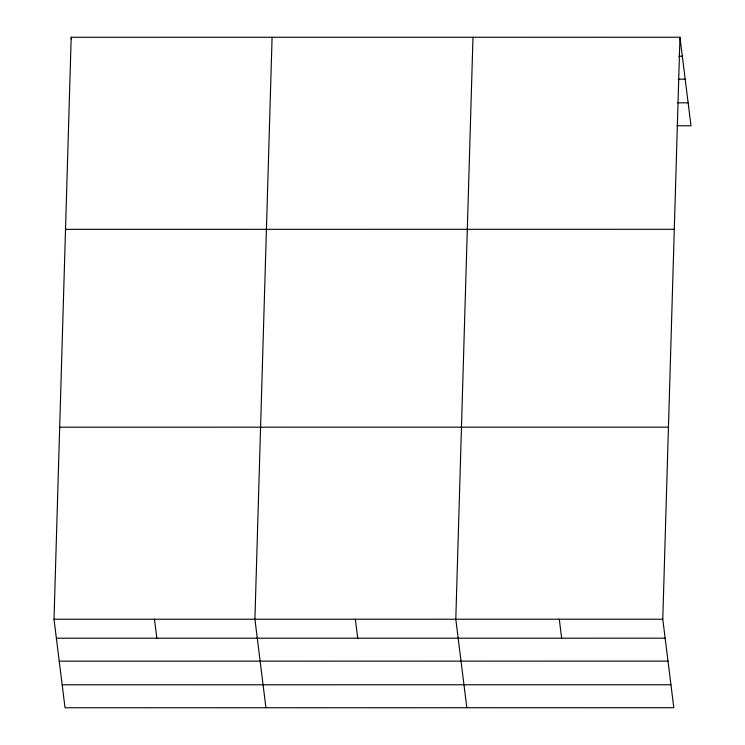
<?xml version="1.0" encoding="UTF-8"?>
<svg xmlns="http://www.w3.org/2000/svg" width="745" height="745" viewBox="0 0 745 745"><rect width="100%" height="100%" fill="white"/><g stroke="black" fill="none" stroke-linecap="round" stroke-linejoin="round"><path stroke-width="1.12" d="M679.962 37.25L662.78 619.207L673.806 707.722L65.038 707.75L54.013 619.235L71.194 37.278L679.962 37.25L690.988 125.765L677.028 125.765M272.093 37.269L254.911 619.225L265.928 707.741M472.982 37.259L455.8 619.216L466.826 707.731M678.835 56.22L682.327 56.22M678.201 79.166L685.177 79.166M677.661 102.81L688.129 102.81M65.532 229.33L674.29 229.292M59.684 427.192L668.451 427.164M54.013 619.235L662.78 619.207M56.378 638.204L665.136 638.176M59.237 661.16L667.995 661.122M62.18 684.804L670.947 684.767M559.29 619.216L561.646 638.186M355.356 619.225L357.712 638.195M154.457 619.235L156.823 638.204M71.194 37.278L71.473 39.513"/></g></svg>
